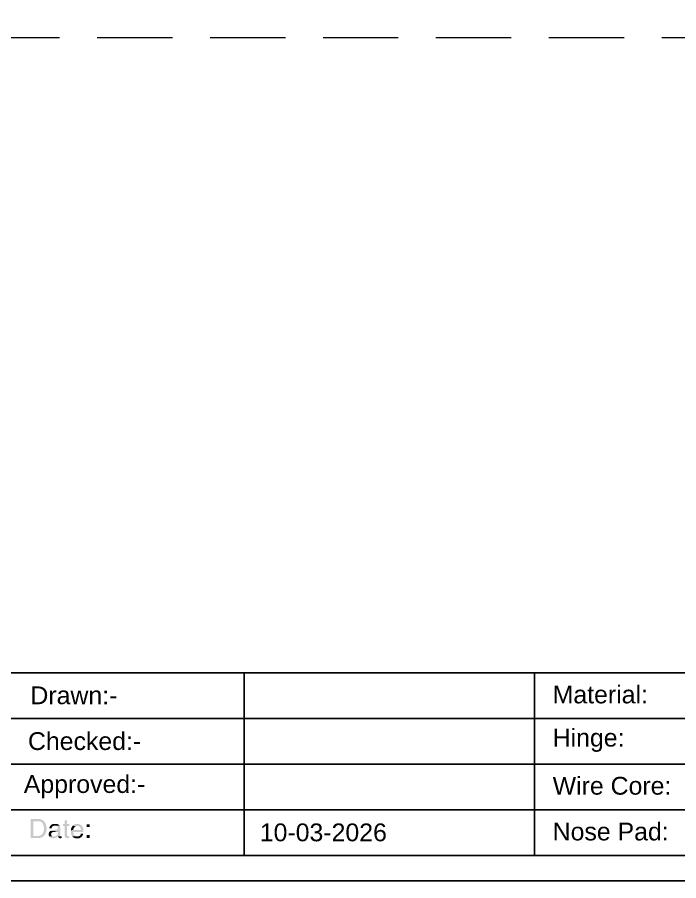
# Model space of a CAD drawing. Header units: millimetres. Extents: x 1336 to 2438, y 1230 to 1601.
# Drawn here: x 2118.9 to 2230.4, y 1303.6 to 1449.2 of the extents above; entities that cross this region are included whole.
import ezdxf

# ---------------------------------------------------------------- set-up
doc = ezdxf.new("R2010")
doc.units = ezdxf.units.MM
doc.linetypes.add('HIDDEN', pattern=[9.525, 6.35, -3.175])
doc.styles.get("Standard").update_dxf_attribs({"font": 'arial.ttf'})

msp = doc.modelspace()

# ---------------------------------------------------------------- hatches: boundary and pattern name
at = {"transparency": 33554559}
for points in [[(2122.437, 1314.022), (2121.128, 1314.022), (2121.128, 1310.817), (2122.618, 1310.817), (2122.708, 1310.862), (2122.798, 1310.862), (2122.889, 1310.907), (2122.934, 1310.907), (2123.024, 1310.953), (2123.114, 1310.998), (2123.159, 1311.043), (2123.25, 1311.088), (2123.295, 1311.133), (2123.34, 1311.178), (2121.58, 1311.178), (2121.58, 1313.66), (2122.392, 1313.66), (2123.34, 1313.706), (2123.25, 1313.751), (2123.205, 1313.796), (2123.114, 1313.841), (2123.069, 1313.886), (2122.979, 1313.931), (2122.889, 1313.976), (2122.708, 1313.976), (2122.663, 1314.022), (2122.573, 1314.022)], [(2123.34, 1313.706), (2122.392, 1313.66), (2122.528, 1313.66), (2122.618, 1313.615), (2122.708, 1313.615), (2122.753, 1313.57), (2122.843, 1313.57), (2122.934, 1313.525), (2122.979, 1313.435), (2123.024, 1313.39), (2123.114, 1313.345), (2123.159, 1313.254), (2123.159, 1313.209), (2123.205, 1313.119), (2123.25, 1313.074), (2123.25, 1312.983), (2123.295, 1312.893), (2123.295, 1312.803), (2123.34, 1312.713), (2123.34, 1312.126), (2123.295, 1312.036), (2123.295, 1311.945), (2123.25, 1311.855), (2123.25, 1311.765), (2123.205, 1311.72), (2123.159, 1311.63), (2123.114, 1311.584), (2123.069, 1311.494), (2123.069, 1311.494), (2123.024, 1311.404), (2122.934, 1311.359), (2122.889, 1311.314), (2122.798, 1311.268), (2122.708, 1311.268), (2122.663, 1311.223), (2122.573, 1311.223), (2122.482, 1311.178), (2121.58, 1311.178), (2123.34, 1311.178), (2123.43, 1311.268), (2123.43, 1311.268), (2123.475, 1311.359), (2123.52, 1311.404), (2123.566, 1311.449), (2123.611, 1311.539), (2123.656, 1311.63), (2123.656, 1311.675), (2123.701, 1311.765), (2123.701, 1311.855), (2123.746, 1311.945), (2123.746, 1312.036), (2123.791, 1312.126), (2123.791, 1312.668), (2123.746, 1312.758), (2123.746, 1312.938), (2123.701, 1313.029), (2123.701, 1313.074), (2123.656, 1313.164), (2123.656, 1313.254), (2123.611, 1313.299), (2123.566, 1313.39), (2123.52, 1313.48), (2123.475, 1313.525), (2123.43, 1313.57), (2123.385, 1313.66)], [(2125.235, 1313.209), (2124.92, 1313.209), (2124.829, 1313.164), (2124.739, 1313.119), (2124.694, 1313.119), (2124.604, 1313.074), (2124.559, 1313.029), (2124.513, 1312.983), (2124.468, 1312.938), (2124.423, 1312.893), (2124.378, 1312.803), (2124.333, 1312.713), (2124.288, 1312.622), (2124.288, 1312.442), (2124.649, 1312.442), (2124.649, 1312.577), (2124.694, 1312.668), (2124.739, 1312.713), (2124.784, 1312.803), (2124.829, 1312.803), (2124.92, 1312.848), (2125.01, 1312.893), (2125.19, 1312.893), (2126.003, 1312.938), (2125.958, 1312.983), (2125.867, 1313.029), (2125.822, 1313.074), (2125.777, 1313.119), (2125.687, 1313.164), (2125.597, 1313.164), (2125.551, 1313.209), (2125.326, 1313.209)], [(2127.266, 1313.796), (2126.86, 1313.796), (2126.86, 1313.164), (2126.544, 1313.164), (2126.544, 1312.848), (2126.86, 1312.848), (2126.86, 1311.133), (2126.905, 1311.043), (2126.951, 1310.953), (2126.951, 1310.907), (2126.996, 1310.862), (2127.041, 1310.862), (2127.131, 1310.817), (2127.221, 1310.817), (2127.312, 1310.772), (2127.357, 1310.772), (2127.402, 1310.817), (2127.628, 1310.817), (2127.628, 1311.133), (2127.402, 1311.133), (2127.312, 1311.178), (2127.266, 1311.223), (2127.266, 1312.848), (2127.628, 1312.848), (2127.628, 1313.164), (2127.266, 1313.164)], [(2128.981, 1313.209), (2128.756, 1313.209), (2128.666, 1313.164), (2128.62, 1313.164), (2128.53, 1313.119), (2128.44, 1313.074), (2128.395, 1313.029), (2128.304, 1312.983), (2128.259, 1312.938), (2128.214, 1312.893), (2128.981, 1312.848), (2129.162, 1312.848), (2129.252, 1312.803), (2129.343, 1312.758), (2129.388, 1312.713), (2129.433, 1312.668), (2129.433, 1312.668), (2129.478, 1312.577), (2129.523, 1312.532), (2129.568, 1312.442), (2129.568, 1312.352), (2129.613, 1312.261), (2129.613, 1312.171), (2128.304, 1312.171), (2127.898, 1312.126), (2127.898, 1311.675), (2127.943, 1311.584), (2127.943, 1311.494), (2127.989, 1311.404), (2127.989, 1311.359), (2128.034, 1311.268), (2128.079, 1311.178), (2128.124, 1311.133), (2128.169, 1311.088), (2128.981, 1311.088), (2128.891, 1311.088), (2128.801, 1311.133), (2128.711, 1311.133), (2128.666, 1311.178), (2128.575, 1311.223), (2128.53, 1311.268), (2128.485, 1311.314), (2128.44, 1311.359), (2128.395, 1311.404), (2128.395, 1311.494), (2128.35, 1311.539), (2128.35, 1311.63), (2128.304, 1311.765), (2128.304, 1311.855), (2130.02, 1311.855), (2130.02, 1312.171), (2129.974, 1312.261), (2129.974, 1312.442), (2129.929, 1312.532), (2129.884, 1312.622), (2129.884, 1312.668), (2129.839, 1312.758), (2129.794, 1312.803), (2129.749, 1312.893), (2129.704, 1312.938), (2129.613, 1312.983), (2129.568, 1313.029), (2129.478, 1313.074), (2129.433, 1313.119), (2129.343, 1313.164), (2129.252, 1313.209), (2129.072, 1313.209)], [(2131.058, 1312.668), (2131.058, 1313.119), (2130.561, 1313.119), (2130.561, 1312.668)], [(2124.468, 1312.036), (2124.423, 1311.991), (2124.333, 1311.945), (2124.333, 1311.9), (2124.288, 1311.855), (2124.243, 1311.765), (2124.197, 1311.72), (2124.197, 1311.63), (2124.152, 1311.539), (2124.152, 1311.314), (2124.197, 1311.223), (2124.197, 1311.133), (2124.243, 1311.088), (2124.965, 1311.088), (2124.829, 1311.088), (2124.739, 1311.133), (2124.694, 1311.178), (2124.649, 1311.223), (2124.604, 1311.314), (2124.559, 1311.404), (2124.559, 1311.539), (2124.604, 1311.63), (2124.649, 1311.675), (2124.694, 1311.765), (2124.739, 1311.765), (2124.829, 1311.81), (2124.92, 1311.855), (2125.1, 1311.855), (2125.461, 1311.945), (2125.642, 1311.945), (2125.732, 1311.991)], [(2126.003, 1312.938), (2125.19, 1312.893), (2125.371, 1312.893), (2125.416, 1312.848), (2125.506, 1312.848), (2125.551, 1312.803), (2125.642, 1312.758), (2125.687, 1312.668), (2125.687, 1312.577), (2125.732, 1312.487), (2125.732, 1312.487), (2125.687, 1312.397), (2125.687, 1312.352), (2125.642, 1312.306), (2125.551, 1312.261), (2125.506, 1312.261), (2125.416, 1312.216), (2124.92, 1312.171), (2124.784, 1312.171), (2124.694, 1312.126), (2124.604, 1312.081), (2124.559, 1312.081), (2124.468, 1312.036), (2125.732, 1311.991), (2125.732, 1311.675), (2125.687, 1311.584), (2125.687, 1311.449), (2125.642, 1311.404), (2125.551, 1311.314), (2125.506, 1311.268), (2125.461, 1311.223), (2125.416, 1311.178), (2125.326, 1311.133), (2125.235, 1311.133), (2125.145, 1311.088), (2124.243, 1311.088), (2124.288, 1310.998), (2124.378, 1310.953), (2124.423, 1310.907), (2124.468, 1310.862), (2124.559, 1310.817), (2124.604, 1310.817), (2124.694, 1310.772), (2125.19, 1310.772), (2125.235, 1310.817), (2125.326, 1310.862), (2125.416, 1310.862), (2125.461, 1310.907), (2125.551, 1310.953), (2125.642, 1311.043), (2125.642, 1311.043), (2125.732, 1311.133), (2126.138, 1311.133), (2126.093, 1311.223), (2126.093, 1312.668), (2126.048, 1312.758), (2126.048, 1312.848)], [(2128.214, 1312.893), (2128.169, 1312.848), (2128.124, 1312.758), (2128.079, 1312.713), (2128.034, 1312.622), (2127.989, 1312.577), (2127.989, 1312.487), (2127.943, 1312.397), (2127.943, 1312.306), (2127.898, 1312.216), (2127.898, 1312.126), (2128.304, 1312.171), (2128.304, 1312.261), (2128.35, 1312.352), (2128.35, 1312.442), (2128.395, 1312.487), (2128.44, 1312.577), (2128.485, 1312.622), (2128.53, 1312.668), (2128.575, 1312.758), (2128.666, 1312.803), (2128.711, 1312.803), (2128.801, 1312.848), (2128.981, 1312.848)], [(2126.138, 1311.133), (2125.732, 1311.133), (2125.732, 1311.043), (2126.228, 1311.088), (2126.228, 1311.088)], [(2126.364, 1311.088), (2126.228, 1311.088), (2125.732, 1311.043), (2125.777, 1310.953), (2125.822, 1310.907), (2125.822, 1310.907), (2125.867, 1310.862), (2125.958, 1310.817), (2126.048, 1310.772), (2126.228, 1310.772), (2126.274, 1310.817), (2126.364, 1310.817)], [(2129.974, 1311.539), (2129.568, 1311.539), (2129.568, 1311.404), (2129.523, 1311.359), (2129.433, 1311.268), (2129.388, 1311.223), (2129.343, 1311.178), (2129.252, 1311.133), (2129.162, 1311.133), (2129.072, 1311.088), (2128.169, 1311.088), (2128.214, 1310.998), (2128.304, 1310.953), (2128.35, 1310.907), (2128.44, 1310.862), (2128.53, 1310.817), (2128.575, 1310.817), (2128.666, 1310.772), (2129.252, 1310.772), (2129.343, 1310.817), (2129.433, 1310.862), (2129.478, 1310.862), (2129.568, 1310.907), (2129.613, 1310.953), (2129.704, 1310.998), (2129.749, 1311.088), (2129.794, 1311.133), (2129.839, 1311.223), (2129.884, 1311.268), (2129.929, 1311.359), (2129.929, 1311.449)], [(2131.058, 1310.817), (2131.058, 1311.314), (2130.561, 1311.314), (2130.561, 1310.817)]]:
    msp.add_hatch(color=256, dxfattribs=at).paths.add_polyline_path(points)

# ---------------------------------------------------------------- linework, layer by layer
at = {"color": 1, "linetype": 'HIDDEN', "lineweight": 9, "ltscale": 2}
msp.add_line((2037.074, 1445.803), (2433.512, 1445.803), dxfattribs=at)
msp.add_line((2024.257, 1307.884), (2433.512, 1307.884))
msp.add_lwpolyline([(2437.55, 1303.624), (2437.55, 1600.624), (2017.55, 1600.624), (2017.55, 1303.624)], close=True)
for points in [[(2037.074, 1338.664), (2433.512, 1338.664)], [(2157.099, 1338.664), (2157.099, 1307.884)], [(2206.067, 1338.664), (2206.067, 1307.884)], [(2037.074, 1330.991), (2333.205, 1330.991)], [(2037.074, 1323.274), (2386.145, 1323.274)], [(2037.074, 1315.601), (2333.205, 1315.601)]]:
    msp.add_lwpolyline(points)

# ---------------------------------------------------------------- texts
at = {"width": 34.34827, "attachment_point": 5}
for s, insert, char_height in [('Drawn:-', (2128.411, 1334.862), 2.9997), ('\\pxql;Material:', (2226.332, 1335.006), 2.99966), ('\\pxql;Hinge:', (2226.332, 1327.289), 2.99966), ('Checked:-', (2130.208, 1327.145), 2.9997), ('Approved:-', (2130.208, 1319.472), 2.9997), ('\\pxql; Wire Core:', (2225.164, 1319.616), 2.99966), ('10-03-2026', (2170.476, 1311.755), 2.9997), ('\\pxql;Nose Pad:', (2226.332, 1311.899), 2.99966)]:
    msp.add_mtext(s, dxfattribs=dict(at, insert=insert, char_height=char_height))

doc.saveas('drawing.dxf')
